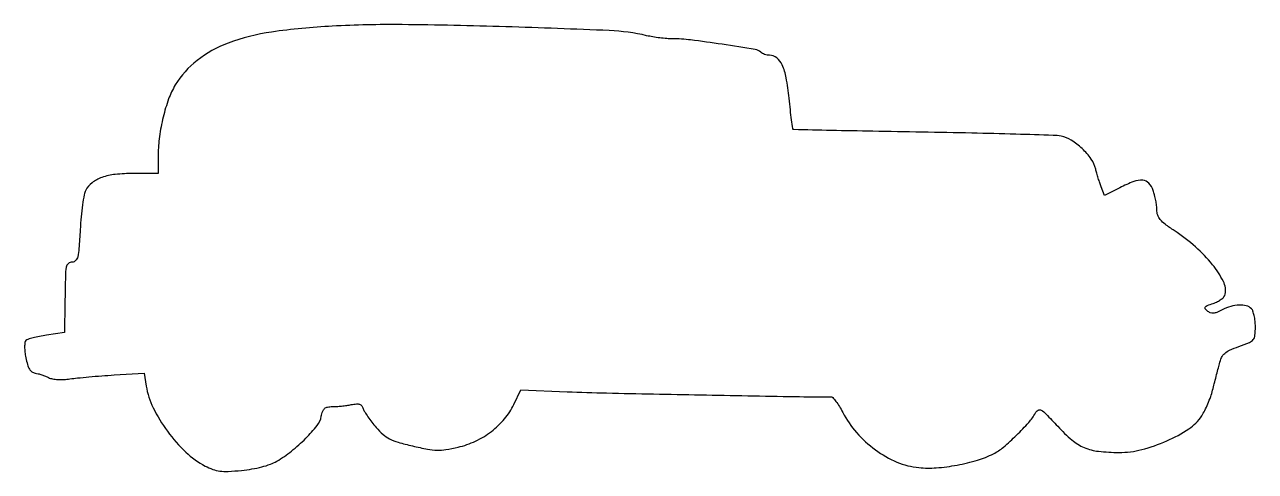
# Model space of a CAD drawing. Extents: x 0 to 375, y 0 to 136.
import ezdxf

# ---------------------------------------------------------------- set-up
doc = ezdxf.new("R2010")
doc.units = 0

msp = doc.modelspace()

# ---------------------------------------------------------------- linework, layer by layer
msp.add_lwpolyline([(94, 135.868098, 0.022287), (75.516961, 134.071296, 0.054383), (62.279895, 130.689415, 0.075007), (52.845618, 125.430493, 0.093681), (46.20203, 117.942555, 0.048129), (44.183589, 113.685195, 0.026354), (42.509711, 108.153509, 0.025847), (41.376211, 102.242454, 0.034458), (41, 96.789901), (41, 91), (33.45034, 91, 0.026751), (27.950972, 90.705558, 0.058271), (23.837061, 89.770953, 0.0787), (20.885473, 88.170444, 0.106765), (18.928467, 85.866339, 0.078252), (18.457362, 84.513977, 0.010054), (17.969955, 81.472783, 0.011548), (17.544586, 77.813209, 0.009393), (17.253409, 73.876689, -0.004716), (16.884571, 68.164382, -0.041111), (16.489636, 65.65475, -0.12248), (15.860539, 64.452275, -0.21446), (14.854587, 64, 0.177921), (13.655388, 63.559325, 0.173926), (13.012882, 62.442547, 0.039189), (12.754521, 59.850063, 0.002069), (12.614163, 51.522861), (12.5, 42.545721), (7.025987, 41.748847, 0.012109), (4.866975, 41.380961, 0.015665), (2.907886, 40.933976, 0.013403), (1.312836, 40.471074, 0.119601), (0.693832, 40.093832, 0.169991), (0.40834, 39.500753, 0.02817), (0.336879, 38.215521, 0.02793), (0.427274, 36.620875, 0.020695), (0.69791, 34.875751, 0.022605), (1.209385, 32.789677, 0.064983), (1.809756, 31.428601, 0.099083), (2.564046, 30.607037, 0.119242), (3.530064, 30.206357, -0.027385), (4.438573, 30.012173, -0.014094), (5.55248, 29.675503, -0.013966), (6.682301, 29.263558, -0.020485), (7.64859, 28.833745, 0.07102), (8.789502, 28.458581, 0.028357), (10.427257, 28.262448, 0.02675), (12.287197, 28.245704, 0.026317), (14.14859, 28.427028, -0.011599), (16.423228, 28.716386, -0.003485), (19.897111, 29.052185, -0.003491), (23.801522, 29.374693, -0.003781), (27.607532, 29.633409), (36.715065, 30.183349), (37.340373, 26.272886, 0.075322), (39.460512, 19.629629, 0.044093), (43.816338, 12.483667, 0.043824), (49.417225, 6.137968, 0.068845), (55.316088, 1.903541, 0.034793), (57.641771, 0.877295, 0.056482), (59.740958, 0.378768, 0.042136), (62.298681, 0.286395, 0.011621), (66.316088, 0.573577, 0.018014), (69.555141, 0.999108, 0.02184), (72.550876, 1.638639, 0.024046), (75.137878, 2.444788, 0.045139), (77.117383, 3.377616, 0.036132), (81.570219, 6.442495, 0.02881), (85.905639, 10.343197, 0.027853), (89.36176, 14.245501, 0.118487), (90.660701, 17.053503, -0.037934), (91.087097, 18.575071, -0.125338), (91.669041, 19.428564, -0.134799), (92.561229, 19.865063, -0.04679), (94, 20, 0.016945), (95.270574, 20.043073, 0.009149), (96.830584, 20.177679, 0.009103), (98.416367, 20.373037, 0.014155), (99.774329, 20.604866, -0.028061), (101.330496, 20.826207, -0.103995), (102.309133, 20.706152, -0.14867), (102.962086, 20.235563, -0.080709), (103.431907, 19.354866, 0.05548), (103.882758, 18.396796, 0.013213), (104.845706, 16.917712, 0.013426), (106.049499, 15.268004, 0.012905), (107.355596, 13.662876, 0.033866), (109.444378, 11.536814, 0.063731), (111.428616, 10.181514, 0.048365), (114.036655, 9.15401, 0.012561), (118.407996, 8.021388, 0.010236), (123.012958, 7.049818, 0.040015), (125.901735, 6.738146, 0.046667), (128.579178, 6.914515, 0.017537), (132.270692, 7.640228, 0.053239), (137.597535, 9.497978, 0.052878), (142.42517, 12.441892, 0.054193), (146.421844, 16.25222, 0.062263), (149.294632, 20.66954), (151.437995, 25.081229), (165.468998, 24.513589, 0.004877), (177.509557, 24.144074, 0.000496), (206.091146, 23.57427, 0.000455), (234.845036, 23.055705, 0.005686), (245.733154, 22.993071, -0.206813), (246.349406, 22.730882, -0.025844), (247.317163, 21.602652, -0.026963), (248.374138, 20.068876, -0.019258), (249.393862, 18.25, 0.062091), (253.591102, 12.068357, 0.055394), (259.327479, 6.834554, 0.056903), (265.895264, 3.115325, 0.075242), (272.544948, 1.407648, 0.0451), (277.876144, 1.348826, 0.026255), (284.222928, 2.18895, 0.026289), (290.416981, 3.68289, 0.047038), (295.269077, 5.639145, 0.056006), (298.279906, 7.651336, 0.017728), (302.289675, 11.286914, 0.017575), (306.020257, 15.182975, 0.05936), (308.035851, 18.066989, -0.141401), (308.87632, 18.929707, -0.270998), (309.811131, 18.918711, -0.066105), (311.254334, 17.768116, -0.004619), (314.818436, 13.991665, 0.030311), (319.165803, 9.835187, 0.075107), (322.907181, 7.528855, 0.072937), (327.229815, 6.393415, 0.027355), (333.5, 6.03841, 0.063519), (340.410819, 6.90684, 0.041249), (348.025988, 9.552096, 0.041838), (354.725674, 13.215679, 0.102547), (358.665889, 17.179715, 0.02882), (359.579477, 18.773923, 0.015188), (360.536008, 20.846541, 0.015063), (361.389504, 23.034798, 0.022425), (361.99079, 25, 0.000189), (362.499608, 26.978641, 0.000133), (363.071169, 29.207215, 0.000134), (363.617383, 31.341681, 0.00028), (364.041126, 33.003285, -0.045446), (364.731183, 34.95425, -0.103129), (365.656562, 36.206704, -0.078419), (367.170825, 37.182472, -0.018659), (369.966224, 38.294408, 0.013223), (373.161035, 39.52517, 0.121189), (374.349565, 40.40154, 0.150766), (374.87131, 41.653144, 0.023924), (375, 44.341124, 0.025678), (374.911693, 46.059521, 0.028432), (374.6475, 47.701455, 0.029494), (374.263556, 49.060391, 0.113248), (373.8, 49.8, 0.131928), (372.243197, 50.697697, 0.075484), (370.072695, 50.937496, 0.062945), (367.529621, 50.510454, 0.046321), (364.878505, 49.437173, -0.022087), (363.2619, 48.689724, -0.079601), (362.159904, 48.431642, -0.1153), (361.26128, 48.575192, -0.076331), (360.361329, 49.115087, -0.068244), (359.718823, 49.816217, -0.328468), (359.7337, 50.32535, -0.136151), (360.360133, 50.788082, -0.012969), (362.170983, 51.427914, 0.04046), (363.459646, 51.964538, 0.04458), (364.601211, 52.68751, 0.049439), (365.445758, 53.478169, 0.133318), (365.80352, 54.210416, 0.166579), (365.248927, 58.125263, 0.051045), (361.965627, 63.215605, 0.044077), (356.803397, 68.614916, 0.033452), (350.293512, 73.593276, -0.014699), (347.546705, 75.535168, -0.05708), (346.037105, 76.966569, -0.091053), (345.267186, 78.322751, -0.083879), (345, 79.904231, 0.03003), (344.922016, 81.201504, 0.01562), (344.677514, 82.804924, 0.015477), (344.322788, 84.440995, 0.022746), (343.902175, 85.850777, 0.104139), (342.582032, 88.038405, 0.187311), (340.721342, 88.937167, 0.111305), (337.981079, 88.54527, 0.026231), (333.723197, 86.663205), (329.107437, 84.326411), (328.088153, 86.913205, -0.011885), (327.649394, 88.109307, -0.006727), (327.172059, 89.577384, -0.006712), (326.73037, 91.071212, -0.010963), (326.40087, 92.350231, 0.096685), (325.033309, 95.38821, 0.049338), (322.281492, 98.561723, 0.049329), (318.959661, 101.135944, 0.09628), (315.84596, 102.339072, 0.036006), (313.392955, 102.59703, 0.000879), (302.026626, 102.949905, 0.001906), (288.686653, 103.289695, 0.001295), (273.5, 103.579242, -0.0005), (258.529067, 103.840868, -0.000827), (245.885788, 104.095387, -0.000042), (234.488509, 104.344645, -0.177482), (234.260128, 104.434082, -0.18136), (234.149876, 104.642078, -0.00072), (233.808252, 107.314274, -0.003485), (233.444593, 110.362422, -0.002171), (233.058667, 113.940829, 0.018597), (232.18066, 120.158571, 0.063604), (230.958691, 124.046676, 0.115041), (229.278771, 126.208455, 0.17194), (227.045012, 127, -0.046879), (226.34549, 127.065731, -0.03611), (225.60416, 127.262598, -0.037089), (224.932619, 127.551203, -0.06885), (224.45, 127.893951, 0.149345), (222.753103, 128.731537, 0.00269), (212.659728, 130.325578, 0.006731), (203.088785, 131.652802, 0.031093), (197.510927, 132, -0.020214), (195.822137, 132.068303, -0.010441), (193.718927, 132.282995, -0.010362), (191.562341, 132.594232, -0.015451), (189.69282, 132.963387, 0.045568), (178.329982, 134.50418, 0.00334), (146.819186, 135.671386, 0.005002), (115.230165, 136.314046, 0.015671)], format="xyb", close=True)

doc.saveas('drawing.dxf')
